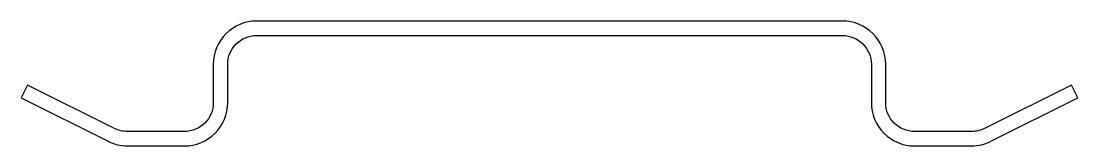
# Model space of a CAD drawing. Extents: x 168 to 278, y 255 to 268.
import ezdxf

# ---------------------------------------------------------------- set-up
doc = ezdxf.new("R2010")
doc.units = 0
doc.layers.get('0').update_dxf_attribs({"linetype": 'CONTINUOUS'})

msp = doc.modelspace()

# ---------------------------------------------------------------- linework, layer by layer
at = {"color": 7, "linetype": 'CONTINUOUS'}
msp.add_lwpolyline([(222.91, 266.35), (253.41, 266.35, -0.414214), (256.41, 263.35), (256.41, 259.35, 0.414214), (260.91, 254.85), (266.85, 254.85, 0.116434), (268.86, 255.33), (277.91, 259.85), (277.24, 261.19), (268.19, 256.67, -0.116434), (266.85, 256.35), (260.91, 256.35, -0.414214), (257.91, 259.35), (257.91, 259.85), (257.91, 263.35, 0.414214), (253.41, 267.85), (222.91, 267.85), (192.41, 267.85, 0.414214), (187.91, 263.35), (187.91, 259.85), (187.91, 259.35, -0.414214), (184.91, 256.35), (178.97, 256.35, -0.116434), (177.63, 256.67), (168.58, 261.19), (167.91, 259.85), (176.96, 255.33, 0.116434), (178.97, 254.85), (184.91, 254.85, 0.414214), (189.41, 259.35), (189.41, 263.35, -0.414214), (192.41, 266.35)], format="xyb", close=True, dxfattribs=at)

doc.saveas('drawing.dxf')
